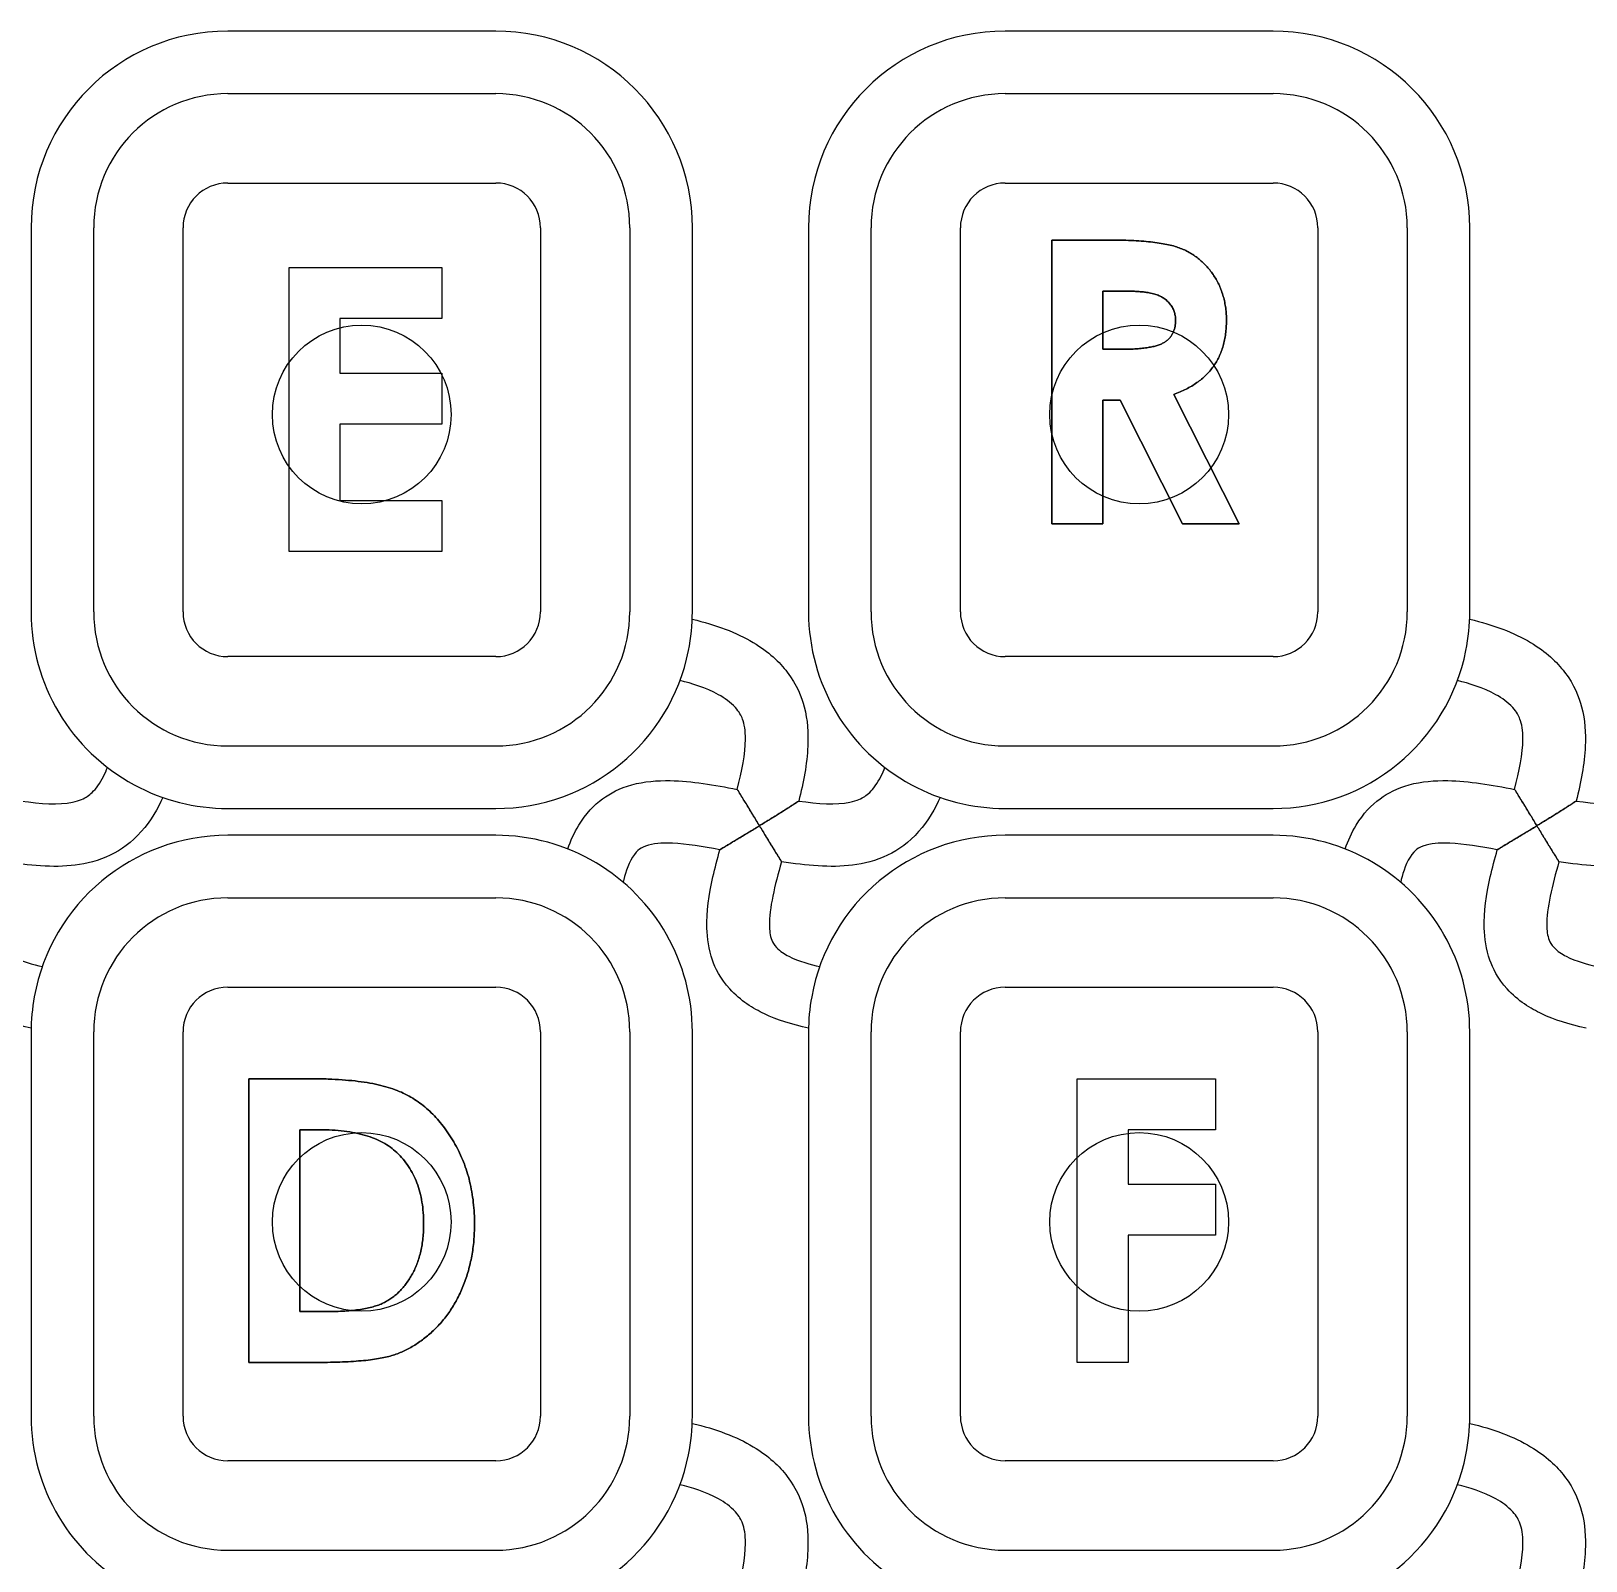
# Model space of a CAD drawing. Header units: millimetres. Extents: x -16.1 to 69.6, y -64.8 to -18.6.
# Drawn here: x 1.29 to 18.69, y -46.19 to -29.07 of the extents above; entities that cross this region are included whole.
import ezdxf

# ---------------------------------------------------------------- set-up
doc = ezdxf.new("R2010")
doc.units = ezdxf.units.MM
doc.linetypes.add('HIDDEN', pattern=[9.525, 6.35, -3.175])
doc.layers.get('0').update_dxf_attribs({"color": 137, "lineweight": 70, "true_color": 0x408080})
doc.layers.add('Hidden', color=254, linetype='HIDDEN', lineweight=70, true_color=0xd9d9d9)

msp = doc.modelspace()

# ---------------------------------------------------------------- linework, layer by layer
at = {"color": 254, "lineweight": -3, "true_color": 0xd9d9d9}
for p, q in [((6.489, -29.074), (3.489, -29.074)), ((15.189, -29.074), (12.189, -29.074)), ((3.489, -29.774), (6.489, -29.774)), ((12.189, -29.774), (15.189, -29.774)), ((1.289, -31.274), (1.289, -35.574)), ((1.989, -35.574), (1.989, -31.274)), ((7.989, -31.274), (7.989, -35.574)), ((8.689, -35.574), (8.689, -31.274)), ((9.989, -31.274), (9.989, -35.574)), ((10.689, -35.574), (10.689, -31.274)), ((16.689, -31.274), (16.689, -35.574)), ((17.389, -35.574), (17.389, -31.274)), ((13.376, -31.413), (12.712, -31.413)), ((12.712, -31.413), (12.712, -34.588)), ((12.712, -31.413), (13.376, -31.413)), ((12.712, -34.588), (12.712, -31.413)), ((4.175, -31.721), (5.885, -31.721)), ((4.175, -34.896), (4.175, -31.721)), ((4.175, -31.721), (5.885, -31.721)), ((4.175, -34.896), (4.175, -31.721)), ((5.885, -31.721), (5.885, -32.291)), ((5.885, -31.721), (5.885, -32.291)), ((13.282, -32.634), (13.282, -31.983)), ((13.282, -31.983), (13.476, -31.983)), ((13.476, -31.983), (13.282, -31.983)), ((13.282, -31.983), (13.282, -32.634)), ((4.745, -32.291), (4.745, -32.902)), ((5.885, -32.291), (4.745, -32.291)), ((4.745, -32.291), (4.745, -32.902)), ((5.885, -32.291), (4.745, -32.291)), ((13.504, -32.634), (13.282, -32.634)), ((13.282, -32.634), (13.504, -32.634)), ((4.745, -32.902), (5.885, -32.902)), ((4.745, -32.902), (5.885, -32.902)), ((5.885, -32.902), (5.885, -33.472)), ((5.885, -32.902), (5.885, -33.472)), ((13.282, -34.588), (13.282, -33.204)), ((13.282, -33.204), (13.476, -33.204)), ((13.282, -33.204), (13.282, -34.588)), ((13.476, -33.204), (13.282, -33.204)), ((13.476, -33.204), (14.175, -34.588)), ((14.175, -34.588), (13.476, -33.204)), ((14.809, -34.588), (14.076, -33.139)), ((14.076, -33.139), (14.809, -34.588)), ((4.745, -33.472), (4.745, -34.326)), ((5.885, -33.472), (4.745, -33.472)), ((4.745, -33.472), (4.745, -34.326)), ((5.885, -33.472), (4.745, -33.472)), ((4.745, -34.326), (5.885, -34.326)), ((4.745, -34.326), (5.885, -34.326)), ((5.885, -34.326), (5.885, -34.896)), ((5.885, -34.326), (5.885, -34.896)), ((12.712, -34.588), (13.282, -34.588)), ((13.282, -34.588), (12.712, -34.588)), ((14.175, -34.588), (14.809, -34.588)), ((14.809, -34.588), (14.175, -34.588)), ((5.885, -34.896), (4.175, -34.896)), ((5.885, -34.896), (4.175, -34.896)), ((3.489, -37.074), (6.489, -37.074)), ((12.189, -37.074), (15.189, -37.074)), ((3.489, -37.774), (6.489, -37.774)), ((12.189, -37.774), (15.189, -37.774)), ((6.489, -38.074), (3.489, -38.074)), ((15.189, -38.074), (12.189, -38.074)), ((3.489, -38.774), (6.489, -38.774)), ((12.189, -38.774), (15.189, -38.774)), ((1.289, -40.274), (1.289, -44.574)), ((1.989, -44.574), (1.989, -40.274)), ((7.989, -40.274), (7.989, -44.574)), ((8.689, -44.574), (8.689, -40.274)), ((9.989, -40.274), (9.989, -44.574)), ((10.689, -44.574), (10.689, -40.274)), ((16.689, -40.274), (16.689, -44.574)), ((17.389, -44.574), (17.389, -40.274)), ((4.446, -40.799), (3.727, -40.799)), ((3.727, -40.799), (3.727, -43.974)), ((3.727, -43.974), (3.727, -40.799)), ((3.727, -40.799), (4.446, -40.799)), ((12.997, -40.799), (14.544, -40.799)), ((12.997, -43.974), (12.997, -40.799)), ((12.997, -40.799), (14.544, -40.799)), ((12.997, -43.974), (12.997, -40.799)), ((14.544, -40.799), (14.544, -41.369)), ((14.544, -40.799), (14.544, -41.369)), ((4.297, -43.404), (4.297, -41.369)), ((4.297, -41.369), (4.515, -41.369)), ((4.515, -41.369), (4.297, -41.369)), ((4.297, -41.369), (4.297, -43.404)), ((13.567, -41.369), (13.567, -41.979)), ((14.544, -41.369), (13.567, -41.369)), ((13.567, -41.369), (13.567, -41.979)), ((14.544, -41.369), (13.567, -41.369)), ((13.567, -41.979), (14.544, -41.979)), ((13.567, -41.979), (14.544, -41.979)), ((14.544, -41.979), (14.544, -42.549)), ((14.544, -41.979), (14.544, -42.549)), ((13.567, -42.549), (13.567, -43.974)), ((14.544, -42.549), (13.567, -42.549)), ((13.567, -42.549), (13.567, -43.974)), ((14.544, -42.549), (13.567, -42.549)), ((4.595, -43.404), (4.297, -43.404)), ((4.297, -43.404), (4.595, -43.404)), ((3.727, -43.974), (4.456, -43.974)), ((4.456, -43.974), (3.727, -43.974)), ((13.567, -43.974), (12.997, -43.974)), ((13.567, -43.974), (12.997, -43.974)), ((3.489, -46.074), (6.489, -46.074)), ((12.189, -46.074), (15.189, -46.074))]:
    msp.add_line(p, q, dxfattribs=at)
for centre, radius, start, end in [((3.489, -31.274), 2.2, 90, 180), ((6.489, -31.274), 2.2, 360, 90), ((12.189, -31.274), 2.2, 90, 180), ((15.189, -31.274), 2.2, 360, 90), ((3.489, -31.274), 1.5, 90, 180), ((6.489, -31.274), 1.5, 360, 90), ((12.189, -31.274), 1.5, 90, 180), ((15.189, -31.274), 1.5, 360, 90), ((3.489, -35.574), 2.2, 180, 241.5672), ((3.489, -35.574), 1.5, 180, 270), ((6.489, -35.574), 1.5, 270, 360), ((6.489, -35.574), 2.2, 348.6735, 360), ((12.189, -35.574), 2.2, 180, 241.5672), ((12.189, -35.574), 1.5, 180, 270), ((15.189, -35.574), 1.5, 270, 360), ((15.189, -35.574), 2.2, 348.6735, 360), ((6.489, -35.574), 2.2, 270, 348.6735), ((15.189, -35.574), 2.2, 270, 348.6735), ((3.489, -35.574), 2.2, 241.5672, 270), ((12.189, -35.574), 2.2, 241.5672, 270), ((3.489, -40.274), 2.2, 90, 169.6962), ((6.489, -40.274), 2.2, 59.3326, 90), ((12.189, -40.274), 2.2, 90, 169.6962), ((15.189, -40.274), 2.2, 59.3326, 90), ((6.489, -40.274), 2.2, 360, 59.3326), ((15.189, -40.274), 2.2, 360, 59.3326), ((3.489, -40.274), 1.5, 90, 180), ((6.489, -40.274), 1.5, 360, 90), ((12.189, -40.274), 1.5, 90, 180), ((15.189, -40.274), 1.5, 360, 90), ((3.489, -40.274), 2.2, 169.6962, 180), ((12.189, -40.274), 2.2, 169.6962, 180), ((3.489, -44.574), 2.2, 180, 241.5672), ((3.489, -44.574), 1.5, 180, 270), ((6.489, -44.574), 1.5, 270, 360), ((6.489, -44.574), 2.2, 348.6735, 360), ((12.189, -44.574), 2.2, 180, 241.5672), ((12.189, -44.574), 1.5, 180, 270), ((15.189, -44.574), 1.5, 270, 360), ((15.189, -44.574), 2.2, 348.6735, 360), ((6.489, -44.574), 2.2, 270, 348.6735), ((15.189, -44.574), 2.2, 270, 348.6735)]:
    msp.add_arc(centre, radius, start, end, dxfattribs=at)
for points, knots in [([(14.666, -32.315), (14.666, -32.291), (14.666, -32.244), (14.658, -32.175), (14.647, -32.108), (14.632, -32.044), (14.611, -31.982), (14.588, -31.922), (14.559, -31.865), (14.526, -31.811), (14.49, -31.759), (14.45, -31.711), (14.407, -31.667), (14.362, -31.627), (14.314, -31.591), (14.263, -31.558), (14.21, -31.529), (14.152, -31.504), (14.088, -31.482), (14.015, -31.464), (13.933, -31.448), (13.84, -31.435), (13.738, -31.425), (13.626, -31.418), (13.505, -31.414), (13.42, -31.413), (13.376, -31.413)], [-1, -1, -1, -1, -0.960198, -0.921974, -0.884522, -0.847969, -0.812004, -0.776304, -0.741189, -0.705803, -0.670929, -0.636666, -0.602801, -0.569379, -0.53621, -0.502805, -0.469251, -0.435038, -0.398514, -0.357095, -0.310483, -0.258895, -0.202277, -0.140186, -0.072889, 0, 0, 0, 0]), ([(13.376, -31.413), (13.42, -31.413), (13.505, -31.414), (13.626, -31.418), (13.738, -31.425), (13.84, -31.435), (13.933, -31.448), (14.015, -31.464), (14.088, -31.482), (14.152, -31.504), (14.21, -31.529), (14.263, -31.558), (14.314, -31.591), (14.362, -31.627), (14.407, -31.667), (14.45, -31.711), (14.49, -31.759), (14.526, -31.811), (14.559, -31.865), (14.588, -31.922), (14.611, -31.982), (14.632, -32.044), (14.647, -32.108), (14.658, -32.175), (14.666, -32.244), (14.666, -32.291), (14.666, -32.315)], [0, 0, 0, 0, 0.072889, 0.140186, 0.202277, 0.258895, 0.310483, 0.357095, 0.398514, 0.435038, 0.469251, 0.502805, 0.53621, 0.569379, 0.602801, 0.636666, 0.670929, 0.705803, 0.741189, 0.776304, 0.812004, 0.847969, 0.884522, 0.921974, 0.960198, 1, 1, 1, 1]), ([(13.476, -31.983), (13.499, -31.983), (13.542, -31.984), (13.605, -31.985), (13.662, -31.987), (13.713, -31.991), (13.758, -31.996), (13.799, -32.001), (13.833, -32.009), (13.872, -32.018), (13.914, -32.035), (13.96, -32.059), (14, -32.09), (14.034, -32.126), (14.062, -32.166), (14.082, -32.21), (14.094, -32.258), (14.096, -32.291), (14.096, -32.307)], [-1, -1, -1, -1, -0.9138737, -0.8349786, -0.7632716, -0.6978974, -0.640389, -0.5883696, -0.5440133, -0.5057495, -0.4377333, -0.3725327, -0.3094224, -0.2468068, -0.1854136, -0.1252623, -0.063769, 0, 0, 0, 0]), ([(14.096, -32.307), (14.096, -32.291), (14.094, -32.258), (14.082, -32.21), (14.062, -32.166), (14.034, -32.126), (14, -32.09), (13.96, -32.059), (13.914, -32.035), (13.872, -32.018), (13.833, -32.009), (13.799, -32.001), (13.758, -31.996), (13.713, -31.991), (13.662, -31.987), (13.605, -31.985), (13.542, -31.984), (13.499, -31.983), (13.476, -31.983)], [0, 0, 0, 0, 0.063769, 0.1252623, 0.1854136, 0.2468068, 0.3094224, 0.3725327, 0.4377333, 0.5057495, 0.5440133, 0.5883696, 0.640389, 0.6978974, 0.7632716, 0.8349786, 0.9138737, 1, 1, 1, 1]), ([(14.096, -32.307), (14.096, -32.322), (14.095, -32.349), (14.09, -32.389), (14.079, -32.425), (14.065, -32.458), (14.047, -32.488), (14.026, -32.516), (13.999, -32.539), (13.969, -32.56), (13.933, -32.578), (13.891, -32.593), (13.842, -32.606), (13.787, -32.616), (13.726, -32.624), (13.658, -32.631), (13.583, -32.634), (13.531, -32.634), (13.504, -32.634)], [-1, -1, -1, -1, -0.944708, -0.893873, -0.845064, -0.798515, -0.753412, -0.708862, -0.663331, -0.616455, -0.565573, -0.507675, -0.44267, -0.370553, -0.290685, -0.202086, -0.10554, 0, 0, 0, 0]), ([(13.504, -32.634), (13.531, -32.634), (13.583, -32.634), (13.658, -32.631), (13.726, -32.624), (13.787, -32.616), (13.842, -32.606), (13.891, -32.593), (13.933, -32.578), (13.969, -32.56), (13.999, -32.539), (14.026, -32.516), (14.047, -32.488), (14.065, -32.458), (14.079, -32.425), (14.09, -32.389), (14.095, -32.349), (14.096, -32.322), (14.096, -32.307)], [0, 0, 0, 0, 0.10554, 0.202086, 0.290685, 0.370553, 0.44267, 0.507675, 0.565573, 0.616455, 0.663331, 0.708862, 0.753412, 0.798515, 0.845064, 0.893873, 0.944708, 1, 1, 1, 1]), ([(14.076, -33.139), (14.1, -33.13), (14.147, -33.113), (14.214, -33.081), (14.277, -33.047), (14.335, -33.009), (14.389, -32.97), (14.437, -32.925), (14.481, -32.879), (14.52, -32.828), (14.555, -32.775), (14.584, -32.719), (14.61, -32.659), (14.63, -32.596), (14.647, -32.53), (14.658, -32.461), (14.664, -32.389), (14.666, -32.34), (14.666, -32.315)], [-1, -1, -1, -1, -0.9293977, -0.8619357, -0.7967896, -0.7336464, -0.6725134, -0.6127488, -0.5542655, -0.4961543, -0.4385029, -0.3799038, -0.3209616, -0.2603857, -0.198536, -0.1347891, -0.0687413, 0, 0, 0, 0]), ([(14.666, -32.315), (14.666, -32.34), (14.664, -32.389), (14.658, -32.461), (14.647, -32.53), (14.63, -32.596), (14.61, -32.659), (14.584, -32.719), (14.555, -32.775), (14.52, -32.828), (14.481, -32.879), (14.437, -32.925), (14.389, -32.97), (14.335, -33.009), (14.277, -33.047), (14.214, -33.081), (14.147, -33.113), (14.1, -33.13), (14.076, -33.139)], [0, 0, 0, 0, 0.0687413, 0.1347891, 0.198536, 0.2603857, 0.3209616, 0.3799038, 0.4385029, 0.4961543, 0.5542655, 0.6127488, 0.6725134, 0.7336464, 0.7967896, 0.8619357, 0.9293977, 1, 1, 1, 1]), ([(8.688, -35.656), (8.953, -35.717), (9.181, -35.803), (9.543, -36.02), (9.664, -36.134), (9.859, -36.39), (9.912, -36.528), (9.979, -36.782), (9.988, -36.932), (9.972, -37.275), (9.933, -37.481), (9.88, -37.69)], [0.000002828, 0.000002828, 0.000002828, 0.000002828, 0.000819456, 0.000819456, 0.001568226, 0.001568226, 0.002499015, 0.002499015, 0.003742134, 0.003742134, 0.005425655, 0.005425655, 0.005425655, 0.005425655]), ([(17.388, -35.656), (17.653, -35.717), (17.881, -35.803), (18.243, -36.02), (18.364, -36.134), (18.559, -36.39), (18.612, -36.528), (18.679, -36.782), (18.688, -36.932), (18.672, -37.275), (18.633, -37.481), (18.58, -37.69)], [0.000002829, 0.000002829, 0.000002829, 0.000002829, 0.000819456, 0.000819456, 0.001568226, 0.001568226, 0.002499015, 0.002499015, 0.003742134, 0.003742134, 0.005425656, 0.005425656, 0.005425656, 0.005425656]), ([(9.191, -37.56), (9.244, -37.356), (9.282, -37.162), (9.284, -36.9), (9.271, -36.828), (9.237, -36.738), (9.215, -36.693), (9.117, -36.586), (9.05, -36.538), (8.841, -36.423), (8.677, -36.373), (8.551, -36.343)], [0.000327034, 0.000327034, 0.000327034, 0.000327034, 0.000976371, 0.000976371, 0.001368265, 0.001368265, 0.001620602, 0.001620602, 0.001917694, 0.001917694, 0.002526456, 0.002526456, 0.002526456, 0.002526456]), ([(17.891, -37.56), (17.944, -37.356), (17.982, -37.162), (17.984, -36.9), (17.971, -36.828), (17.937, -36.738), (17.915, -36.693), (17.817, -36.586), (17.75, -36.538), (17.541, -36.423), (17.377, -36.373), (17.251, -36.343)], [0.000327034, 0.000327034, 0.000327034, 0.000327034, 0.000976371, 0.000976371, 0.001368265, 0.001368265, 0.001620602, 0.001620602, 0.001917694, 0.001917694, 0.002526456, 0.002526456, 0.002526456, 0.002526456]), ([(1.18, -37.69), (1.395, -37.722), (1.598, -37.735), (1.834, -37.687), (1.884, -37.662), (1.952, -37.615), (1.993, -37.58), (2.085, -37.452), (2.12, -37.376), (2.143, -37.314)], [0.000381157, 0.000381157, 0.000381157, 0.000381157, 0.001045418, 0.001045418, 0.001394921, 0.001394921, 0.001747637, 0.001747637, 0.002152629, 0.002152629, 0.002152629, 0.002152629]), ([(9.88, -37.69), (10.095, -37.722), (10.298, -37.735), (10.534, -37.687), (10.584, -37.662), (10.652, -37.615), (10.693, -37.58), (10.785, -37.452), (10.82, -37.376), (10.843, -37.314)], [0.000381157, 0.000381157, 0.000381157, 0.000381157, 0.001045418, 0.001045418, 0.001394921, 0.001394921, 0.001747637, 0.001747637, 0.002152629, 0.002152629, 0.002152629, 0.002152629]), ([(18.58, -37.69), (18.795, -37.722), (18.997, -37.735), (19.234, -37.687), (19.284, -37.662), (19.352, -37.615), (19.393, -37.58), (19.485, -37.452), (19.52, -37.376), (19.543, -37.314)], [0.000381165, 0.000381165, 0.000381165, 0.000381165, 0.001045284, 0.001045284, 0.001394969, 0.001394969, 0.001747939, 0.001747939, 0.002153867, 0.002153867, 0.002153867, 0.002153867]), ([(7.294, -38.226), (7.326, -38.134), (7.367, -38.045), (7.498, -37.83), (7.59, -37.735), (7.77, -37.602), (7.876, -37.546), (8.149, -37.471), (8.294, -37.459), (8.681, -37.466), (8.935, -37.509), (9.191, -37.56)], [0.000236586, 0.000236586, 0.000236586, 0.000236586, 0.000528899, 0.000528899, 0.000990963, 0.000990963, 0.001412118, 0.001412118, 0.001840691, 0.001840691, 0.002531893, 0.002531893, 0.002531893, 0.002531893]), ([(9.44, -37.967), (9.417, -37.928), (9.381, -37.87), (9.334, -37.792), (9.299, -37.734), (9.251, -37.656), (9.215, -37.598), (9.191, -37.56)], [-0.0000034663, -0.0000034663, -0.0000034663, -0.0000034663, 0.0002105346, 0.000317535, 0.0004245354, 0.0005315359, 0.0007455367, 0.0007455367, 0.0007455367, 0.0007455367]), ([(15.994, -38.226), (16.027, -38.134), (16.067, -38.044), (16.198, -37.83), (16.29, -37.734), (16.471, -37.601), (16.577, -37.546), (16.849, -37.471), (16.995, -37.459), (17.381, -37.466), (17.635, -37.509), (17.891, -37.56)], [0.000235939, 0.000235939, 0.000235939, 0.000235939, 0.000528729, 0.000528729, 0.00099063, 0.00099063, 0.001411019, 0.001411019, 0.001838577, 0.001838577, 0.002527381, 0.002527381, 0.002527381, 0.002527381]), ([(18.14, -37.967), (18.117, -37.928), (18.081, -37.87), (18.034, -37.792), (17.999, -37.734), (17.951, -37.656), (17.915, -37.598), (17.891, -37.56)], [-0.0000034663, -0.0000034663, -0.0000034663, -0.0000034663, 0.0002105346, 0.000317535, 0.0004245354, 0.0005315359, 0.0007455367, 0.0007455367, 0.0007455367, 0.0007455367]), ([(2.762, -37.649), (2.709, -37.772), (2.632, -37.908), (2.415, -38.152), (2.298, -38.237), (2.044, -38.359), (1.909, -38.392), (1.534, -38.439), (1.265, -38.414), (0.987, -38.369)], [0.000092008, 0.000092008, 0.000092008, 0.000092008, 0.000456488, 0.000456488, 0.000803951, 0.000803951, 0.001166887, 0.001166887, 0.001880234, 0.001880234, 0.001880234, 0.001880234]), ([(9.88, -37.69), (9.839, -37.718), (9.777, -37.758), (9.693, -37.811), (9.63, -37.851), (9.546, -37.903), (9.483, -37.941), (9.44, -37.967)], [0.0007914947, 0.0007914947, 0.0007914947, 0.0007914947, 0.0010182635, 0.0011316479, 0.0012450324, 0.0013584168, 0.0015851857, 0.0015851857, 0.0015851857, 0.0015851857]), ([(11.462, -37.649), (11.409, -37.772), (11.332, -37.908), (11.115, -38.152), (10.998, -38.237), (10.744, -38.359), (10.609, -38.392), (10.234, -38.439), (9.965, -38.414), (9.687, -38.369)], [0.000092008, 0.000092008, 0.000092008, 0.000092008, 0.000456488, 0.000456488, 0.000803951, 0.000803951, 0.001166887, 0.001166887, 0.001880234, 0.001880234, 0.001880234, 0.001880234]), ([(18.58, -37.69), (18.539, -37.718), (18.477, -37.758), (18.393, -37.811), (18.33, -37.851), (18.246, -37.903), (18.183, -37.941), (18.14, -37.967)], [0.0007914947, 0.0007914947, 0.0007914947, 0.0007914947, 0.0010182635, 0.0011316479, 0.0012450324, 0.0013584168, 0.0015851857, 0.0015851857, 0.0015851857, 0.0015851857]), ([(20.162, -37.649), (20.109, -37.772), (20.032, -37.908), (19.815, -38.152), (19.698, -38.237), (19.443, -38.359), (19.309, -38.392), (18.934, -38.439), (18.665, -38.414), (18.387, -38.369)], [0.000091495, 0.000091495, 0.000091495, 0.000091495, 0.000455859, 0.000455859, 0.000802043, 0.000802043, 0.001162829, 0.001162829, 0.001871182, 0.001871182, 0.001871182, 0.001871182]), ([(8.997, -38.235), (9.039, -38.209), (9.102, -38.171), (9.187, -38.12), (9.25, -38.082), (9.335, -38.031), (9.398, -37.993), (9.44, -37.967)], [0.0007893728, 0.0007893728, 0.0007893728, 0.0007893728, 0.0010155213, 0.0011285956, 0.0012416698, 0.0013547441, 0.0015808926, 0.0015808926, 0.0015808926, 0.0015808926]), ([(9.44, -37.967), (9.463, -38.005), (9.498, -38.063), (9.545, -38.14), (9.58, -38.197), (9.627, -38.274), (9.663, -38.331), (9.687, -38.369)], [-0.0000034661, -0.0000034661, -0.0000034661, -0.0000034661, 0.0002097471, 0.0003163537, 0.0004229602, 0.0005295668, 0.00074278, 0.00074278, 0.00074278, 0.00074278]), ([(17.697, -38.235), (17.739, -38.209), (17.802, -38.171), (17.887, -38.12), (17.95, -38.082), (18.035, -38.031), (18.098, -37.993), (18.14, -37.967)], [0.0007893728, 0.0007893728, 0.0007893728, 0.0007893728, 0.0010155213, 0.0011285956, 0.0012416698, 0.0013547441, 0.0015808926, 0.0015808926, 0.0015808926, 0.0015808926]), ([(18.14, -37.967), (18.163, -38.005), (18.198, -38.063), (18.245, -38.14), (18.28, -38.197), (18.327, -38.274), (18.363, -38.331), (18.387, -38.369)], [-0.0000034661, -0.0000034661, -0.0000034661, -0.0000034661, 0.0002097471, 0.0003163537, 0.0004229602, 0.0005295668, 0.00074278, 0.00074278, 0.00074278, 0.00074278]), ([(1.29, -40.231), (1.102, -40.192), (0.937, -40.14), (0.672, -40.014), (0.528, -39.927), (0.3, -39.675), (0.245, -39.557), (0.171, -39.35), (0.155, -39.227), (0.147, -38.93), (0.174, -38.738), (0.242, -38.439), (0.269, -38.337), (0.297, -38.235)], [0.000002739, 0.000002739, 0.000002739, 0.000002739, 0.000579261, 0.000579261, 0.00107504, 0.00107504, 0.001516362, 0.001516362, 0.002133538, 0.002133538, 0.003101776, 0.003101776, 0.003591375, 0.003591375, 0.003591375, 0.003591375]), ([(8.997, -38.235), (8.806, -38.199), (8.625, -38.169), (8.389, -38.159), (8.285, -38.16), (8.149, -38.197), (8.118, -38.214), (8.076, -38.247), (8.049, -38.273), (7.964, -38.407), (7.932, -38.523), (7.916, -38.599)], [0.000387385, 0.000387385, 0.000387385, 0.000387385, 0.000988069, 0.000988069, 0.001280582, 0.001280582, 0.001454996, 0.001454996, 0.001624699, 0.001624699, 0.001965327, 0.001965327, 0.001965327, 0.001965327]), ([(9.99, -40.231), (9.802, -40.192), (9.637, -40.14), (9.372, -40.014), (9.228, -39.927), (9, -39.675), (8.945, -39.557), (8.871, -39.35), (8.855, -39.227), (8.847, -38.93), (8.874, -38.738), (8.942, -38.439), (8.969, -38.337), (8.997, -38.235)], [0.000002739, 0.000002739, 0.000002739, 0.000002739, 0.000579261, 0.000579261, 0.00107504, 0.00107504, 0.001516362, 0.001516362, 0.002133538, 0.002133538, 0.003101776, 0.003101776, 0.003591375, 0.003591375, 0.003591375, 0.003591375]), ([(17.697, -38.235), (17.506, -38.199), (17.325, -38.169), (17.089, -38.159), (16.985, -38.16), (16.849, -38.197), (16.818, -38.214), (16.776, -38.247), (16.749, -38.273), (16.664, -38.407), (16.632, -38.523), (16.616, -38.599)], [0.000387384, 0.000387384, 0.000387384, 0.000387384, 0.000988069, 0.000988069, 0.001280593, 0.001280593, 0.00145496, 0.00145496, 0.001624557, 0.001624557, 0.00196504, 0.00196504, 0.00196504, 0.00196504]), ([(18.69, -40.231), (18.502, -40.192), (18.337, -40.14), (18.072, -40.014), (17.928, -39.927), (17.7, -39.675), (17.645, -39.557), (17.571, -39.35), (17.555, -39.227), (17.547, -38.93), (17.574, -38.738), (17.642, -38.439), (17.669, -38.337), (17.697, -38.235)], [0.000002738, 0.000002738, 0.000002738, 0.000002738, 0.000579261, 0.000579261, 0.00107504, 0.00107504, 0.001516362, 0.001516362, 0.002133538, 0.002133538, 0.003101776, 0.003101776, 0.003591375, 0.003591375, 0.003591375, 0.003591375]), ([(0.987, -38.369), (0.911, -38.634), (0.848, -38.892), (0.852, -39.134), (0.857, -39.197), (0.887, -39.271), (0.902, -39.299), (0.971, -39.371), (1.022, -39.403), (1.18, -39.485), (1.315, -39.521), (1.415, -39.542)], [0.000314466, 0.000314466, 0.000314466, 0.000314466, 0.001136934, 0.001136934, 0.001344298, 0.001344298, 0.001436388, 0.001436388, 0.001557454, 0.001557454, 0.001859731, 0.001859731, 0.001859731, 0.001859731]), ([(9.687, -38.369), (9.611, -38.634), (9.548, -38.892), (9.552, -39.134), (9.557, -39.197), (9.587, -39.271), (9.602, -39.299), (9.671, -39.371), (9.722, -39.403), (9.88, -39.485), (10.015, -39.521), (10.115, -39.542)], [0.000314466, 0.000314466, 0.000314466, 0.000314466, 0.001136934, 0.001136934, 0.001344298, 0.001344298, 0.001436388, 0.001436388, 0.001557454, 0.001557454, 0.001859731, 0.001859731, 0.001859731, 0.001859731]), ([(18.387, -38.369), (18.311, -38.634), (18.248, -38.892), (18.252, -39.134), (18.257, -39.197), (18.287, -39.271), (18.302, -39.299), (18.371, -39.371), (18.422, -39.403), (18.58, -39.485), (18.715, -39.521), (18.815, -39.542)], [0.000314466, 0.000314466, 0.000314466, 0.000314466, 0.001136934, 0.001136934, 0.001344298, 0.001344298, 0.001436388, 0.001436388, 0.001557454, 0.001557454, 0.001859731, 0.001859731, 0.001859731, 0.001859731]), ([(6.251, -42.431), (6.251, -42.389), (6.25, -42.305), (6.239, -42.182), (6.222, -42.063), (6.198, -41.948), (6.167, -41.836), (6.13, -41.729), (6.085, -41.627), (6.034, -41.529), (5.977, -41.436), (5.918, -41.349), (5.853, -41.269), (5.786, -41.195), (5.714, -41.129), (5.639, -41.069), (5.56, -41.016), (5.476, -40.969), (5.385, -40.928), (5.283, -40.894), (5.171, -40.864), (5.047, -40.84), (4.912, -40.822), (4.766, -40.809), (4.61, -40.8), (4.501, -40.799), (4.446, -40.799)], [-1, -1, -1, -1, -0.954424, -0.910306, -0.867265, -0.825133, -0.784013, -0.74345, -0.703456, -0.663615, -0.624663, -0.587001, -0.550214, -0.514584, -0.479766, -0.445398, -0.411406, -0.377441, -0.34226, -0.303933, -0.262434, -0.217399, -0.168654, -0.116267, -0.060148, 0, 0, 0, 0]), ([(4.446, -40.799), (4.501, -40.799), (4.61, -40.8), (4.766, -40.809), (4.912, -40.822), (5.047, -40.84), (5.171, -40.864), (5.283, -40.894), (5.385, -40.928), (5.476, -40.969), (5.56, -41.016), (5.639, -41.069), (5.714, -41.129), (5.786, -41.195), (5.853, -41.269), (5.918, -41.349), (5.977, -41.436), (6.034, -41.529), (6.085, -41.627), (6.13, -41.729), (6.167, -41.836), (6.198, -41.948), (6.222, -42.063), (6.239, -42.182), (6.25, -42.305), (6.251, -42.389), (6.251, -42.431)], [0, 0, 0, 0, 0.060148, 0.116267, 0.168654, 0.217399, 0.262434, 0.303933, 0.34226, 0.377441, 0.411406, 0.445398, 0.479766, 0.514584, 0.550214, 0.587001, 0.624663, 0.663615, 0.703456, 0.74345, 0.784013, 0.825133, 0.867265, 0.910306, 0.954424, 1, 1, 1, 1]), ([(4.515, -41.369), (4.563, -41.369), (4.656, -41.371), (4.79, -41.383), (4.914, -41.402), (5.028, -41.43), (5.132, -41.465), (5.225, -41.51), (5.31, -41.56), (5.358, -41.603), (5.382, -41.623)], [-1, -1, -1, -1, -0.844447, -0.698681, -0.563507, -0.43668, -0.318745, -0.207636, -0.101663, 0, 0, 0, 0]), ([(5.382, -41.623), (5.358, -41.603), (5.31, -41.56), (5.225, -41.51), (5.132, -41.465), (5.028, -41.43), (4.914, -41.402), (4.79, -41.383), (4.656, -41.371), (4.563, -41.369), (4.515, -41.369)], [0, 0, 0, 0, 0.101663, 0.207636, 0.318745, 0.43668, 0.563507, 0.698681, 0.844447, 1, 1, 1, 1]), ([(5.382, -41.623), (5.406, -41.647), (5.454, -41.696), (5.514, -41.779), (5.567, -41.868), (5.608, -41.965), (5.642, -42.069), (5.665, -42.18), (5.679, -42.298), (5.681, -42.379), (5.681, -42.421)], [-1, -1, -1, -1, -0.8835021, -0.7668507, -0.6501429, -0.5305951, -0.4064772, -0.2774285, -0.1422767, 0, 0, 0, 0]), ([(5.681, -42.421), (5.681, -42.379), (5.679, -42.298), (5.665, -42.18), (5.642, -42.069), (5.608, -41.965), (5.567, -41.868), (5.514, -41.779), (5.454, -41.696), (5.406, -41.647), (5.382, -41.623)], [0, 0, 0, 0, 0.1422767, 0.2774285, 0.4064772, 0.5305951, 0.6501429, 0.7668507, 0.8835021, 1, 1, 1, 1]), ([(4.456, -43.974), (4.506, -43.974), (4.601, -43.973), (4.739, -43.969), (4.865, -43.964), (4.979, -43.955), (5.082, -43.945), (5.173, -43.931), (5.253, -43.917), (5.345, -43.892), (5.45, -43.852), (5.57, -43.789), (5.684, -43.71), (5.794, -43.617), (5.896, -43.509), (5.987, -43.387), (6.066, -43.252), (6.132, -43.105), (6.185, -42.947), (6.223, -42.782), (6.247, -42.609), (6.25, -42.491), (6.251, -42.431)], [-1, -1, -1, -1, -0.94547, -0.895117, -0.84893, -0.806858, -0.769132, -0.735222, -0.705561, -0.679503, -0.631201, -0.582004, -0.531394, -0.478492, -0.424092, -0.368818, -0.311787, -0.252446, -0.19143, -0.129478, -0.065773, 0, 0, 0, 0]), ([(6.251, -42.431), (6.25, -42.491), (6.247, -42.609), (6.223, -42.782), (6.185, -42.947), (6.132, -43.105), (6.066, -43.252), (5.987, -43.387), (5.896, -43.509), (5.794, -43.617), (5.684, -43.71), (5.57, -43.789), (5.45, -43.852), (5.345, -43.892), (5.253, -43.917), (5.173, -43.931), (5.082, -43.945), (4.979, -43.955), (4.865, -43.964), (4.739, -43.969), (4.601, -43.973), (4.506, -43.974), (4.456, -43.974)], [0, 0, 0, 0, 0.065773, 0.129478, 0.19143, 0.252446, 0.311787, 0.368818, 0.424092, 0.478492, 0.531394, 0.582004, 0.631201, 0.679503, 0.705561, 0.735222, 0.769132, 0.806858, 0.84893, 0.895117, 0.94547, 1, 1, 1, 1]), ([(5.681, -42.421), (5.681, -42.448), (5.68, -42.501), (5.675, -42.58), (5.664, -42.655), (5.651, -42.728), (5.633, -42.796), (5.612, -42.862), (5.586, -42.924), (5.556, -42.982), (5.524, -43.037), (5.489, -43.088), (5.452, -43.135), (5.412, -43.178), (5.371, -43.217), (5.326, -43.251), (5.28, -43.282), (5.231, -43.309), (5.177, -43.332), (5.115, -43.35), (5.047, -43.368), (4.971, -43.381), (4.888, -43.392), (4.797, -43.398), (4.699, -43.404), (4.63, -43.404), (4.595, -43.404)], [-1, -1, -1, -1, -0.951998, -0.905387, -0.860743, -0.817652, -0.775823, -0.735514, -0.695687, -0.657124, -0.619315, -0.582918, -0.547963, -0.513739, -0.480045, -0.447195, -0.414753, -0.382378, -0.348115, -0.310765, -0.269028, -0.223725, -0.174199, -0.120429, -0.062615, 0, 0, 0, 0]), ([(4.595, -43.404), (4.63, -43.404), (4.699, -43.404), (4.797, -43.398), (4.888, -43.392), (4.971, -43.381), (5.047, -43.368), (5.115, -43.35), (5.177, -43.332), (5.231, -43.309), (5.28, -43.282), (5.326, -43.251), (5.371, -43.217), (5.412, -43.178), (5.452, -43.135), (5.489, -43.088), (5.524, -43.037), (5.556, -42.982), (5.586, -42.924), (5.612, -42.862), (5.633, -42.796), (5.651, -42.728), (5.664, -42.655), (5.675, -42.58), (5.68, -42.501), (5.681, -42.448), (5.681, -42.421)], [0, 0, 0, 0, 0.062615, 0.120429, 0.174199, 0.223725, 0.269028, 0.310765, 0.348115, 0.382378, 0.414753, 0.447195, 0.480045, 0.513739, 0.547963, 0.582918, 0.619315, 0.657124, 0.695687, 0.735514, 0.775823, 0.817652, 0.860743, 0.905387, 0.951998, 1, 1, 1, 1]), ([(8.688, -44.656), (8.953, -44.717), (9.181, -44.803), (9.543, -45.02), (9.664, -45.134), (9.859, -45.39), (9.912, -45.528), (9.979, -45.782), (9.988, -45.932), (9.972, -46.275), (9.933, -46.481), (9.88, -46.69)], [0.000002828, 0.000002828, 0.000002828, 0.000002828, 0.000819456, 0.000819456, 0.001568226, 0.001568226, 0.002499015, 0.002499015, 0.003742134, 0.003742134, 0.005425654, 0.005425654, 0.005425654, 0.005425654]), ([(17.388, -44.656), (17.653, -44.717), (17.881, -44.803), (18.243, -45.02), (18.364, -45.134), (18.559, -45.39), (18.612, -45.528), (18.679, -45.782), (18.688, -45.932), (18.672, -46.275), (18.633, -46.481), (18.58, -46.69)], [0.000002829, 0.000002829, 0.000002829, 0.000002829, 0.000819456, 0.000819456, 0.001568226, 0.001568226, 0.002499015, 0.002499015, 0.003742134, 0.003742134, 0.005425655, 0.005425655, 0.005425655, 0.005425655]), ([(9.191, -46.56), (9.244, -46.356), (9.282, -46.162), (9.284, -45.9), (9.271, -45.828), (9.237, -45.738), (9.215, -45.693), (9.117, -45.586), (9.05, -45.538), (8.841, -45.423), (8.677, -45.373), (8.551, -45.343)], [0.000327031, 0.000327031, 0.000327031, 0.000327031, 0.000976371, 0.000976371, 0.001368265, 0.001368265, 0.001620602, 0.001620602, 0.001917694, 0.001917694, 0.002526456, 0.002526456, 0.002526456, 0.002526456]), ([(17.891, -46.56), (17.944, -46.356), (17.982, -46.162), (17.984, -45.9), (17.971, -45.828), (17.937, -45.738), (17.915, -45.693), (17.817, -45.586), (17.75, -45.538), (17.541, -45.423), (17.377, -45.373), (17.251, -45.343)], [0.000327031, 0.000327031, 0.000327031, 0.000327031, 0.000976371, 0.000976371, 0.001368265, 0.001368265, 0.001620602, 0.001620602, 0.001917694, 0.001917694, 0.002526456, 0.002526456, 0.002526456, 0.002526456])]:
    msp.add_open_spline(points, degree=3, knots=knots, dxfattribs=at)
at = {"layer": 'Hidden', "lineweight": -3}
for p, q in [((3.489, -30.774), (6.489, -30.774)), ((12.189, -30.774), (15.189, -30.774)), ((2.989, -35.574), (2.989, -31.274)), ((6.989, -31.274), (6.989, -35.574)), ((11.689, -35.574), (11.689, -31.274)), ((15.689, -31.274), (15.689, -35.574)), ((6.489, -36.074), (3.489, -36.074)), ((15.189, -36.074), (12.189, -36.074)), ((3.489, -39.774), (6.489, -39.774)), ((12.189, -39.774), (15.189, -39.774)), ((2.989, -44.574), (2.989, -40.274)), ((6.989, -40.274), (6.989, -44.574)), ((11.689, -44.574), (11.689, -40.274)), ((15.689, -40.274), (15.689, -44.574)), ((6.489, -45.074), (3.489, -45.074)), ((15.189, -45.074), (12.189, -45.074))]:
    msp.add_line(p, q, dxfattribs=at)
for centre in [(4.989, -33.365), (13.689, -33.365), (4.989, -42.401), (13.689, -42.401)]:
    msp.add_circle(centre, 1, dxfattribs=at)
for centre, start, end in [((3.489, -31.274), 90, 180), ((6.489, -31.274), 360, 90), ((12.189, -31.274), 90, 180), ((15.189, -31.274), 360, 90), ((3.489, -35.574), 180, 270), ((6.489, -35.574), 270, 360), ((12.189, -35.574), 180, 270), ((15.189, -35.574), 270, 360), ((3.489, -40.274), 90, 180), ((6.489, -40.274), 360, 90), ((12.189, -40.274), 90, 180), ((15.189, -40.274), 360, 90), ((3.489, -44.574), 180, 270), ((6.489, -44.574), 270, 360), ((12.189, -44.574), 180, 270), ((15.189, -44.574), 270, 360)]:
    msp.add_arc(centre, 0.5, start, end, dxfattribs=at)
for points, knots in [([(9.191, -37.56), (9.215, -37.598), (9.251, -37.656), (9.299, -37.734), (9.334, -37.792), (9.381, -37.87), (9.417, -37.928), (9.44, -37.967)], [0.0007455367, 0.0007455367, 0.0007455367, 0.0007455367, 0.0009616838, 0.0010697573, 0.0011778308, 0.0012859044, 0.0015020514, 0.0015020514, 0.0015020514, 0.0015020514]), ([(17.891, -37.56), (17.915, -37.598), (17.951, -37.656), (17.999, -37.734), (18.034, -37.792), (18.081, -37.87), (18.117, -37.928), (18.14, -37.967)], [0.0007455367, 0.0007455367, 0.0007455367, 0.0007455367, 0.0009616838, 0.0010697573, 0.0011778308, 0.0012859044, 0.0015020514, 0.0015020514, 0.0015020514, 0.0015020514]), ([(9.44, -37.967), (9.483, -37.941), (9.546, -37.903), (9.63, -37.851), (9.693, -37.811), (9.777, -37.758), (9.839, -37.718), (9.88, -37.69)], [-0.0000037377, -0.0000037377, -0.0000037377, -0.0000037377, 0.0002234716, 0.0003370762, 0.0004506808, 0.0005642854, 0.0007914947, 0.0007914947, 0.0007914947, 0.0007914947]), ([(18.14, -37.967), (18.183, -37.941), (18.246, -37.903), (18.33, -37.851), (18.393, -37.811), (18.477, -37.758), (18.539, -37.718), (18.58, -37.69)], [-0.0000037377, -0.0000037377, -0.0000037377, -0.0000037377, 0.0002234716, 0.0003370762, 0.0004506808, 0.0005642854, 0.0007914947, 0.0007914947, 0.0007914947, 0.0007914947]), ([(9.44, -37.967), (9.398, -37.993), (9.335, -38.031), (9.25, -38.082), (9.187, -38.12), (9.102, -38.171), (9.039, -38.209), (8.997, -38.235)], [-0.0000037376, -0.0000037376, -0.0000037376, -0.0000037376, 0.0002228653, 0.0003361668, 0.0004494683, 0.0005627698, 0.0007893728, 0.0007893728, 0.0007893728, 0.0007893728]), ([(9.687, -38.369), (9.663, -38.331), (9.627, -38.274), (9.58, -38.197), (9.545, -38.14), (9.498, -38.063), (9.463, -38.005), (9.44, -37.967)], [0.00074278, 0.00074278, 0.00074278, 0.00074278, 0.0009560681, 0.0010627122, 0.0011693563, 0.0012760004, 0.0014892886, 0.0014892886, 0.0014892886, 0.0014892886]), ([(18.14, -37.967), (18.098, -37.993), (18.035, -38.031), (17.95, -38.082), (17.887, -38.12), (17.802, -38.171), (17.739, -38.209), (17.697, -38.235)], [-0.0000037376, -0.0000037376, -0.0000037376, -0.0000037376, 0.0002228653, 0.0003361668, 0.0004494683, 0.0005627698, 0.0007893728, 0.0007893728, 0.0007893728, 0.0007893728]), ([(18.387, -38.369), (18.363, -38.331), (18.327, -38.274), (18.28, -38.197), (18.245, -38.14), (18.198, -38.063), (18.163, -38.005), (18.14, -37.967)], [0.00074278, 0.00074278, 0.00074278, 0.00074278, 0.0009560681, 0.0010627122, 0.0011693563, 0.0012760004, 0.0014892886, 0.0014892886, 0.0014892886, 0.0014892886])]:
    msp.add_open_spline(points, degree=3, knots=knots, dxfattribs=at)

doc.saveas('drawing.dxf')
